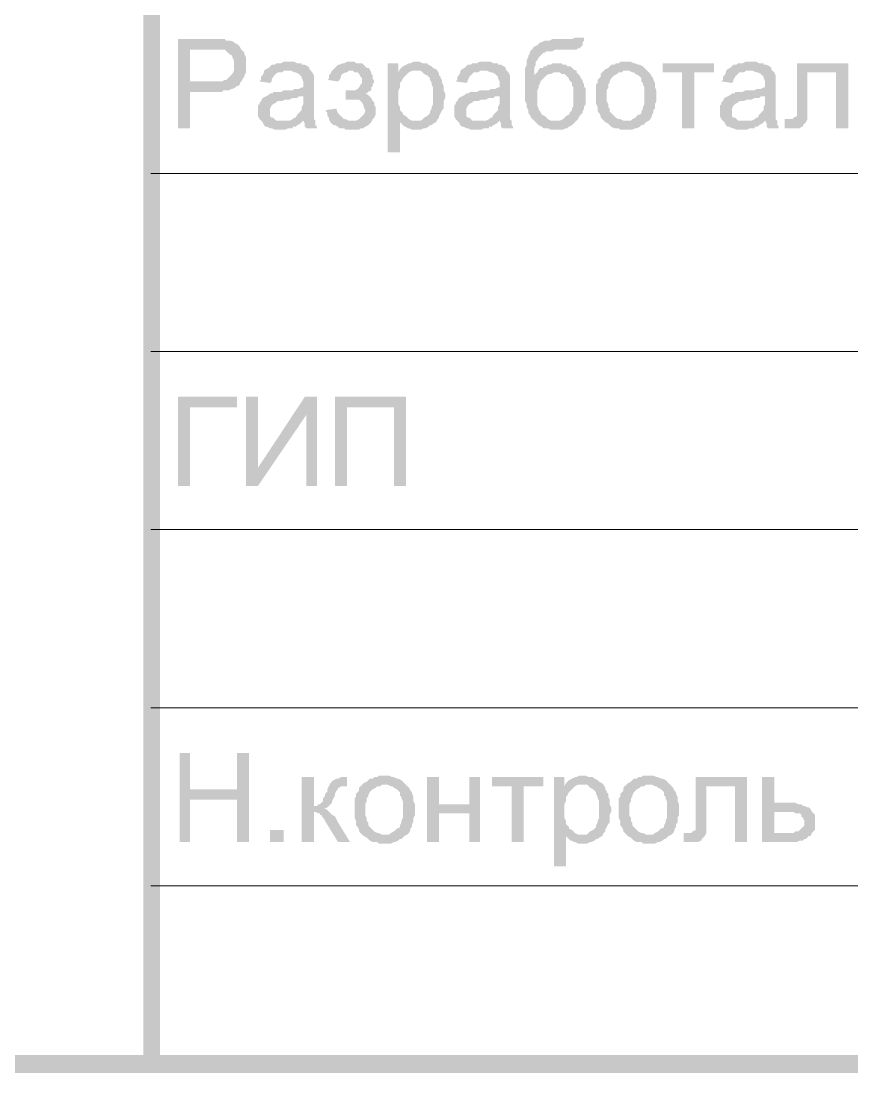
# Model space of a CAD drawing. Header units: millimetres. Extents: x -383313 to -161684, y -117025 to 99224.
# Drawn here: x -333930 to -331600, y -36104 to -33154 of the extents above; entities that cross this region are included whole.
import ezdxf

# ---------------------------------------------------------------- set-up
doc = ezdxf.new("R2010")
doc.units = ezdxf.units.MM
doc.header["$MEASUREMENT"] = 0
doc.layers.add('PDF_Geometry', color=7, linetype='Continuous')
doc.layers.add('PDF_Solid Fills', color=7, linetype='Continuous')

# ---------------------------------------------------------------- blocks, each defined once
blk = doc.blocks.new('A$Cf5759c35')
at = {"layer": 'PDF_Solid Fills'}
for points in [[(25069.6, -14939.4), (24972.3, -14939.4), (24972.3, -15189.2), (25006.1, -15189.2), (25006.1, -15087.6), (25069.6, -15087.6), (25078.1, -15087.6), (25086.6, -15087.6), (25095, -15087.6), (25099.3, -15083.4), (25107.7, -15083.4), (25116.2, -15083.4), (25120.4, -15079.1), (25124.7, -15079.1), (25133.1, -15074.9), (25137.4, -15070.7), (25141.6, -15070.7), (25145.8, -15066.4), (25145.8, -15062.2), (25006.1, -15058), (25006.1, -14969.1), (25069.6, -14969.1), (25150.1, -14969.1), (25145.8, -14960.6), (25141.6, -14956.4), (25137.4, -14952.1), (25133.1, -14952.1), (25128.9, -14947.9), (25120.4, -14943.7), (25112, -14943.7), (25107.7, -14943.7), (25103.5, -14939.4), (25099.3, -14939.4), (25090.8, -14939.4), (25086.6, -14939.4), (25078.1, -14939.4)], [(26085.6, -14935.2), (26085.6, -14935.2), (26077.2, -14939.4), (26077.2, -14939.4), (26077.2, -14939.4), (26072.9, -14939.4), (26064.5, -14939.4), (26056, -14939.4), (26043.3, -14939.4), (26034.8, -14939.4), (26026.4, -14939.4), (26022.1, -14939.4), (26013.7, -14943.7), (26005.2, -14943.7), (26001, -14943.7), (25992.5, -14947.9), (25988.3, -14947.9), (25984, -14952.1), (25979.8, -14956.4), (25971.3, -14960.6), (25967.1, -14964.8), (25967.1, -14969.1), (25962.9, -14969.1), (25958.6, -14977.5), (25958.6, -14981.8), (25954.4, -14986), (25954.4, -14990.2), (25950.2, -14998.7), (25950.2, -15002.9), (25950.2, -15011.4), (25945.9, -15019.9), (25945.9, -15024.1), (25945.9, -15032.6), (25945.9, -15041), (25945.9, -15049.5), (25945.9, -15062.2), (25945.9, -15066.4), (25945.9, -15074.9), (25945.9, -15083.4), (25945.9, -15091.8), (25945.9, -15100.3), (25945.9, -15108.8), (25945.9, -15113), (25950.2, -15121.5), (25950.2, -15125.7), (25950.2, -15129.9), (25954.4, -15138.4), (25954.4, -15142.6), (25954.4, -15146.9), (25958.6, -15151.1), (25962.9, -15159.6), (25967.1, -15163.8), (25971.3, -15168), (25975.6, -15172.3), (25979.8, -15176.5), (25984, -15180.7), (25992.5, -15185), (25996.7, -15189.2), (26001, -15189.2), (26009.4, -15189.2), (26017.9, -15193.4), (26022.1, -15193.4), (26030.6, -15193.4), (26039.1, -15193.4), (26043.3, -15193.4), (26051.8, -15193.4), (26060.2, -15189.2), (26064.5, -15189.2), (26068.7, -15185), (26077.2, -15180.7), (26077.2, -15180.7), (26081.4, -15176.5), (26085.6, -15172.3), (26089.9, -15168), (26030.6, -15168), (26030.6, -15168), (26022.1, -15168), (26017.9, -15168), (26009.4, -15163.8), (26005.2, -15159.6), (26001, -15155.3), (25992.5, -15151.1), (25992.5, -15151.1), (25988.3, -15142.6), (25984, -15138.4), (25984, -15134.2), (25979.8, -15125.7), (25979.8, -15117.2), (25979.8, -15113), (25979.8, -15104.5), (25979.8, -15096.1), (25979.8, -15087.6), (25979.8, -15083.4), (25984, -15074.9), (25984, -15070.7), (25988.3, -15062.2), (25988.3, -15058), (25992.5, -15053.7), (25996.7, -15049.5), (26001, -15045.3), (25971.3, -15041), (25971.3, -15041), (25971.3, -15032.6), (25971.3, -15028.3), (25971.3, -15019.9), (25975.6, -15011.4), (25975.6, -15007.2), (25975.6, -15002.9), (25979.8, -14998.7), (25984, -14990.2), (25988.3, -14986), (25992.5, -14981.8), (25996.7, -14977.5), (26001, -14977.5), (26005.2, -14973.3), (26009.4, -14973.3), (26017.9, -14973.3), (26022.1, -14973.3), (26030.6, -14969.1), (26039.1, -14969.1), (26047.5, -14969.1), (26056, -14969.1), (26064.5, -14969.1), (26072.9, -14969.1), (26077.2, -14969.1), (26085.6, -14969.1), (26089.9, -14969.1), (26094.1, -14964.8), (26098.3, -14964.8), (26102.6, -14960.6), (26106.8, -14956.4), (26106.8, -14947.9), (26111, -14943.7), (26111, -14935.2)], [(25150.1, -14969.1), (25069.6, -14969.1), (25103.5, -14969.1), (25107.7, -14973.3), (25112, -14977.5), (25116.2, -14981.8), (25124.7, -14986), (25124.7, -14986), (25124.7, -14990.2), (25128.9, -14998.7), (25128.9, -15007.2), (25128.9, -15011.4), (25128.9, -15015.6), (25128.9, -15024.1), (25128.9, -15028.3), (25124.7, -15036.8), (25120.4, -15041), (25116.2, -15045.3), (25116.2, -15045.3), (25112, -15049.5), (25107.7, -15053.7), (25103.5, -15053.7), (25095, -15058), (25086.6, -15058), (25082.3, -15058), (25069.6, -15058), (25006.1, -15058), (25145.8, -15062.2), (25150.1, -15058), (25154.3, -15049.5), (25158.5, -15045.3), (25158.5, -15041), (25162.8, -15032.6), (25162.8, -15024.1), (25162.8, -15019.9), (25162.8, -15011.4), (25162.8, -15011.4), (25162.8, -15002.9), (25162.8, -14998.7), (25162.8, -14990.2), (25158.5, -14981.8), (25158.5, -14977.5), (25154.3, -14973.3)], [(25285.5, -15002.9), (25285.5, -15002.9), (25268.6, -15002.9), (25260.1, -15007.2), (25255.9, -15007.2), (25247.4, -15007.2), (25243.2, -15011.4), (25234.7, -15011.4), (25230.5, -15015.6), (25226.3, -15019.9), (25217.8, -15024.1), (25213.6, -15028.3), (25277.1, -15028.3), (25281.3, -15028.3), (25289.8, -15028.3), (25298.2, -15032.6), (25302.5, -15032.6), (25310.9, -15036.8), (25315.2, -15041), (25315.2, -15041), (25319.4, -15045.3), (25319.4, -15049.5), (25323.6, -15058), (25323.6, -15066.4), (25323.6, -15066.4), (25323.6, -15074.9), (25319.4, -15074.9), (25310.9, -15079.1), (25306.7, -15079.1), (25298.2, -15079.1), (25294, -15083.4), (25285.5, -15083.4), (25277.1, -15083.4), (25268.6, -15083.4), (25260.1, -15087.6), (25251.7, -15087.6), (25247.4, -15087.6), (25239, -15087.6), (25239, -15091.8), (25230.5, -15091.8), (25226.3, -15096.1), (25323.6, -15100.3), (25323.6, -15108.8), (25323.6, -15113), (25323.6, -15121.5), (25319.4, -15129.9), (25319.4, -15134.2), (25319.4, -15138.4), (25315.2, -15142.6), (25310.9, -15146.9), (25306.7, -15151.1), (25302.5, -15159.6), (25298.2, -15159.6), (25294, -15163.8), (25285.5, -15168), (25323.6, -15168), (25323.6, -15168), (25327.9, -15176.5), (25327.9, -15185), (25332.1, -15189.2), (25361.7, -15189.2), (25361.7, -15185), (25357.5, -15180.7), (25357.5, -15172.3), (25357.5, -15168), (25353.3, -15163.8), (25353.3, -15159.6), (25353.3, -15155.3), (25353.3, -15151.1), (25353.3, -15142.6), (25353.3, -15134.2), (25353.3, -15125.7), (25353.3, -15113), (25353.3, -15070.7), (25353.3, -15070.7), (25353.3, -15062.2), (25353.3, -15053.7), (25353.3, -15049.5), (25353.3, -15045.3), (25353.3, -15041), (25349, -15032.6), (25344.8, -15028.3), (25340.6, -15024.1), (25340.6, -15019.9), (25336.3, -15015.6), (25327.9, -15011.4), (25319.4, -15011.4), (25319.4, -15007.2), (25310.9, -15007.2), (25306.7, -15007.2), (25298.2, -15002.9), (25289.8, -15002.9)], [(25459.1, -15002.9), (25446.4, -15002.9), (25437.9, -15007.2), (25433.7, -15007.2), (25425.2, -15011.4), (25421, -15011.4), (25416.8, -15015.6), (25412.5, -15019.9), (25408.3, -15024.1), (25404.1, -15028.3), (25399.8, -15036.8), (25395.6, -15041), (25395.6, -15049.5), (25391.4, -15053.7), (25421, -15058), (25425.2, -15053.7), (25429.5, -15045.3), (25429.5, -15041), (25433.7, -15036.8), (25442.2, -15032.6), (25446.4, -15032.6), (25450.6, -15028.3), (25459.1, -15028.3), (25509.9, -15024.1), (25505.7, -15019.9), (25501.4, -15019.9), (25497.2, -15015.6), (25493, -15011.4), (25488.7, -15007.2), (25480.3, -15007.2), (25471.8, -15007.2), (25467.6, -15002.9)], [(25590.3, -15007.2), (25560.7, -15007.2), (25560.7, -15256.9), (25594.6, -15256.9), (25594.6, -15172.3), (25636.9, -15168), (25632.7, -15168), (25628.4, -15168), (25620, -15163.8), (25615.7, -15159.6), (25611.5, -15155.3), (25603, -15151.1), (25603, -15146.9), (25598.8, -15142.6), (25594.6, -15138.4), (25594.6, -15129.9), (25590.3, -15121.5), (25590.3, -15117.2), (25590.3, -15108.8), (25590.3, -15100.3), (25590.3, -15096.1), (25590.3, -15087.6), (25590.3, -15083.4), (25594.6, -15074.9), (25594.6, -15066.4), (25594.6, -15062.2), (25598.8, -15058), (25603, -15049.5), (25607.3, -15045.3), (25611.5, -15041), (25615.7, -15036.8), (25620, -15032.6), (25590.3, -15032.6)], [(25641.1, -15002.9), (25641.1, -15002.9), (25632.7, -15002.9), (25624.2, -15007.2), (25620, -15007.2), (25611.5, -15011.4), (25611.5, -15011.4), (25603, -15015.6), (25598.8, -15019.9), (25594.6, -15024.1), (25641.1, -15028.3), (25645.4, -15028.3), (25653.8, -15028.3), (25658.1, -15032.6), (25662.3, -15036.8), (25670.8, -15041), (25675, -15045.3), (25679.2, -15049.5), (25679.2, -15053.7), (25683.5, -15062.2), (25683.5, -15066.4), (25687.7, -15074.9), (25687.7, -15079.1), (25687.7, -15087.6), (25687.7, -15096.1), (25687.7, -15100.3), (25687.7, -15108.8), (25687.7, -15117.2), (25687.7, -15121.5), (25683.5, -15129.9), (25683.5, -15134.2), (25679.2, -15142.6), (25679.2, -15146.9), (25675, -15151.1), (25670.8, -15155.3), (25662.3, -15159.6), (25658.1, -15163.8), (25653.8, -15168), (25645.4, -15168), (25636.9, -15168), (25594.6, -15172.3), (25594.6, -15172.3), (25603, -15180.7), (25607.3, -15185), (25611.5, -15185), (25615.7, -15189.2), (25620, -15189.2), (25628.4, -15193.4), (25632.7, -15193.4), (25641.1, -15193.4), (25641.1, -15193.4), (25649.6, -15193.4), (25653.8, -15193.4), (25662.3, -15189.2), (25666.5, -15189.2), (25675, -15185), (25679.2, -15180.7), (25683.5, -15180.7), (25687.7, -15176.5), (25696.2, -15172.3), (25700.4, -15163.8), (25704.6, -15159.6), (25704.6, -15155.3), (25708.9, -15146.9), (25708.9, -15146.9), (25713.1, -15138.4), (25717.3, -15134.2), (25717.3, -15125.7), (25717.3, -15117.2), (25717.3, -15113), (25721.6, -15104.5), (25721.6, -15096.1), (25721.6, -15096.1), (25721.6, -15091.8), (25717.3, -15083.4), (25717.3, -15074.9), (25717.3, -15070.7), (25713.1, -15062.2), (25713.1, -15053.7), (25708.9, -15049.5), (25708.9, -15045.3), (25704.6, -15041), (25704.6, -15036.8), (25700.4, -15028.3), (25696.2, -15024.1), (25687.7, -15019.9), (25683.5, -15015.6), (25683.5, -15015.6), (25675, -15011.4), (25670.8, -15007.2), (25662.3, -15007.2), (25658.1, -15007.2), (25649.6, -15002.9)], [(25835.9, -15002.9), (25835.9, -15002.9), (25818.9, -15002.9), (25810.5, -15007.2), (25806.2, -15007.2), (25797.8, -15007.2), (25793.5, -15011.4), (25785.1, -15011.4), (25780.8, -15015.6), (25776.6, -15019.9), (25768.1, -15024.1), (25763.9, -15028.3), (25827.4, -15028.3), (25831.6, -15028.3), (25840.1, -15028.3), (25848.6, -15032.6), (25852.8, -15032.6), (25861.3, -15036.8), (25865.5, -15041), (25865.5, -15041), (25869.7, -15045.3), (25869.7, -15049.5), (25874, -15058), (25874, -15066.4), (25874, -15066.4), (25874, -15074.9), (25869.7, -15074.9), (25861.3, -15079.1), (25857, -15079.1), (25848.6, -15079.1), (25844.3, -15083.4), (25835.9, -15083.4), (25827.4, -15083.4), (25818.9, -15083.4), (25810.5, -15087.6), (25802, -15087.6), (25797.8, -15087.6), (25789.3, -15087.6), (25789.3, -15091.8), (25780.8, -15091.8), (25776.6, -15096.1), (25874, -15100.3), (25874, -15108.8), (25874, -15113), (25874, -15121.5), (25869.7, -15129.9), (25869.7, -15134.2), (25869.7, -15138.4), (25865.5, -15142.6), (25861.3, -15146.9), (25857, -15151.1), (25852.8, -15159.6), (25848.6, -15159.6), (25844.3, -15163.8), (25835.9, -15168), (25874, -15168), (25874, -15168), (25878.2, -15176.5), (25878.2, -15185), (25882.4, -15189.2), (25912.1, -15189.2), (25912.1, -15185), (25907.8, -15180.7), (25907.8, -15172.3), (25907.8, -15168), (25903.6, -15163.8), (25903.6, -15159.6), (25903.6, -15155.3), (25903.6, -15151.1), (25903.6, -15142.6), (25903.6, -15134.2), (25903.6, -15125.7), (25903.6, -15113), (25903.6, -15070.7), (25903.6, -15070.7), (25903.6, -15062.2), (25903.6, -15053.7), (25903.6, -15049.5), (25903.6, -15045.3), (25903.6, -15041), (25899.4, -15032.6), (25895.1, -15028.3), (25890.9, -15024.1), (25890.9, -15019.9), (25886.7, -15015.6), (25878.2, -15011.4), (25869.7, -15011.4), (25869.7, -15007.2), (25861.3, -15007.2), (25857, -15007.2), (25848.6, -15002.9), (25840.1, -15002.9)], [(26034.8, -15007.2), (26022.1, -15007.2), (26017.9, -15011.4), (26009.4, -15011.4), (26005.2, -15015.6), (25996.7, -15015.6), (25996.7, -15019.9), (25988.3, -15019.9), (25984, -15024.1), (25979.8, -15032.6), (25975.6, -15036.8), (25971.3, -15041), (26001, -15045.3), (26005.2, -15041), (26013.7, -15036.8), (26017.9, -15036.8), (26026.4, -15032.6), (26030.6, -15032.6), (26089.9, -15032.6), (26089.9, -15028.3), (26081.4, -15024.1), (26077.2, -15019.9), (26072.9, -15015.6), (26064.5, -15015.6), (26060.2, -15011.4), (26051.8, -15011.4), (26047.5, -15007.2), (26039.1, -15007.2)], [(26229.6, -15002.9), (26229.6, -15002.9), (26212.6, -15002.9), (26208.4, -15007.2), (26199.9, -15007.2), (26195.7, -15011.4), (26187.2, -15011.4), (26183, -15015.6), (26178.8, -15019.9), (26170.3, -15024.1), (26170.3, -15024.1), (26166.1, -15028.3), (26229.6, -15028.3), (26229.6, -15028.3), (26238, -15028.3), (26246.5, -15032.6), (26250.7, -15032.6), (26255, -15036.8), (26263.4, -15041), (26267.7, -15045.3), (26271.9, -15049.5), (26271.9, -15058), (26276.1, -15062.2), (26276.1, -15066.4), (26280.4, -15074.9), (26280.4, -15083.4), (26280.4, -15087.6), (26280.4, -15096.1), (26280.4, -15100.3), (26280.4, -15108.8), (26280.4, -15117.2), (26280.4, -15121.5), (26276.1, -15129.9), (26276.1, -15134.2), (26271.9, -15142.6), (26271.9, -15146.9), (26267.7, -15151.1), (26263.4, -15151.1), (26259.2, -15155.3), (26255, -15159.6), (26246.5, -15163.8), (26242.3, -15168), (26233.8, -15168), (26229.6, -15168), (26166.1, -15168), (26170.3, -15172.3), (26178.8, -15176.5), (26183, -15180.7), (26187.2, -15185), (26195.7, -15189.2), (26199.9, -15189.2), (26208.4, -15189.2), (26212.6, -15193.4), (26221.1, -15193.4), (26229.6, -15193.4), (26233.8, -15193.4), (26238, -15193.4), (26246.5, -15193.4), (26255, -15189.2), (26259.2, -15189.2), (26267.7, -15185), (26271.9, -15180.7), (26276.1, -15180.7), (26280.4, -15176.5), (26284.6, -15172.3), (26293.1, -15168), (26297.3, -15163.8), (26301.5, -15155.3), (26301.5, -15151.1), (26301.5, -15151.1), (26305.8, -15146.9), (26305.8, -15138.4), (26310, -15134.2), (26310, -15125.7), (26310, -15121.5), (26314.2, -15113), (26314.2, -15104.5), (26314.2, -15096.1), (26314.2, -15091.8), (26314.2, -15083.4), (26310, -15074.9), (26310, -15066.4), (26310, -15062.2), (26305.8, -15053.7), (26305.8, -15049.5), (26301.5, -15045.3), (26297.3, -15036.8), (26293.1, -15032.6), (26288.8, -15028.3), (26284.6, -15024.1), (26280.4, -15019.9), (26276.1, -15015.6), (26267.7, -15011.4), (26263.4, -15011.4), (26255, -15007.2), (26250.7, -15007.2), (26242.3, -15002.9), (26238, -15002.9)], [(26475.1, -15007.2), (26331.2, -15007.2), (26331.2, -15032.6), (26386.2, -15032.6), (26386.2, -15189.2), (26420.1, -15189.2), (26420.1, -15032.6), (26475.1, -15032.6)], [(26580.9, -15002.9), (26580.9, -15002.9), (26564, -15002.9), (26555.5, -15007.2), (26551.3, -15007.2), (26542.8, -15007.2), (26538.6, -15011.4), (26530.1, -15011.4), (26525.9, -15015.6), (26521.7, -15019.9), (26513.2, -15024.1), (26509, -15028.3), (26572.5, -15028.3), (26576.7, -15028.3), (26585.2, -15028.3), (26593.6, -15032.6), (26597.9, -15032.6), (26606.3, -15036.8), (26610.6, -15041), (26610.6, -15041), (26614.8, -15045.3), (26614.8, -15049.5), (26619, -15058), (26619, -15066.4), (26619, -15066.4), (26619, -15074.9), (26614.8, -15074.9), (26606.3, -15079.1), (26602.1, -15079.1), (26593.6, -15079.1), (26589.4, -15083.4), (26580.9, -15083.4), (26572.5, -15083.4), (26564, -15083.4), (26555.5, -15087.6), (26547.1, -15087.6), (26542.8, -15087.6), (26534.4, -15087.6), (26534.4, -15091.8), (26525.9, -15091.8), (26521.7, -15096.1), (26619, -15100.3), (26619, -15108.8), (26619, -15113), (26619, -15121.5), (26614.8, -15129.9), (26614.8, -15134.2), (26614.8, -15138.4), (26610.6, -15142.6), (26606.3, -15146.9), (26602.1, -15151.1), (26597.9, -15159.6), (26593.6, -15159.6), (26589.4, -15163.8), (26580.9, -15168), (26619, -15168), (26619, -15168), (26623.3, -15176.5), (26623.3, -15185), (26627.5, -15189.2), (26657.1, -15189.2), (26657.1, -15185), (26652.9, -15180.7), (26652.9, -15172.3), (26652.9, -15168), (26648.7, -15163.8), (26648.7, -15159.6), (26648.7, -15155.3), (26648.7, -15151.1), (26648.7, -15142.6), (26648.7, -15134.2), (26648.7, -15125.7), (26648.7, -15113), (26648.7, -15070.7), (26648.7, -15070.7), (26648.7, -15062.2), (26648.7, -15053.7), (26648.7, -15049.5), (26648.7, -15045.3), (26648.7, -15041), (26644.4, -15032.6), (26640.2, -15028.3), (26636, -15024.1), (26636, -15019.9), (26631.7, -15015.6), (26623.3, -15011.4), (26614.8, -15011.4), (26614.8, -15007.2), (26606.3, -15007.2), (26602.1, -15007.2), (26593.6, -15002.9), (26585.2, -15002.9)], [(26851.9, -15007.2), (26707.9, -15007.2), (26707.9, -15155.3), (26707.9, -15155.3), (26699.5, -15159.6), (26699.5, -15159.6), (26695.2, -15163.8), (26686.8, -15163.8), (26674.1, -15163.8), (26674.1, -15189.2), (26678.3, -15189.2), (26686.8, -15189.2), (26691, -15189.2), (26699.5, -15189.2), (26699.5, -15189.2), (26707.9, -15189.2), (26716.4, -15189.2), (26720.6, -15185), (26724.9, -15185), (26724.9, -15180.7), (26729.1, -15176.5), (26733.3, -15172.3), (26737.6, -15163.8), (26737.6, -15159.6), (26737.6, -15155.3), (26737.6, -15151.1), (26737.6, -15142.6), (26737.6, -15134.2), (26737.6, -15125.7), (26737.6, -15032.6), (26818, -15032.6)], [(25213.6, -15028.3), (25213.6, -15032.6), (25209.3, -15041), (25205.1, -15045.3), (25205.1, -15053.7), (25200.9, -15058), (25230.5, -15062.2), (25234.7, -15058), (25234.7, -15053.7), (25239, -15045.3), (25243.2, -15041), (25247.4, -15036.8), (25251.7, -15032.6), (25255.9, -15032.6), (25264.4, -15032.6), (25268.6, -15028.3), (25277.1, -15028.3)], [(25509.9, -15024.1), (25459.1, -15028.3), (25463.3, -15028.3), (25467.6, -15032.6), (25476, -15032.6), (25480.3, -15036.8), (25480.3, -15036.8), (25484.5, -15045.3), (25488.7, -15049.5), (25488.7, -15058), (25488.7, -15062.2), (25484.5, -15066.4), (25480.3, -15074.9), (25480.3, -15074.9), (25476, -15079.1), (25467.6, -15083.4), (25463.3, -15083.4), (25459.1, -15083.4), (25450.6, -15083.4), (25442.2, -15083.4), (25442.2, -15108.8), (25442.2, -15108.8), (25450.6, -15108.8), (25514.1, -15104.5), (25509.9, -15100.3), (25505.7, -15096.1), (25497.2, -15091.8), (25501.4, -15091.8), (25505.7, -15087.6), (25514.1, -15083.4), (25514.1, -15074.9), (25518.4, -15070.7), (25518.4, -15066.4), (25522.6, -15058), (25522.6, -15058), (25518.4, -15049.5), (25518.4, -15041), (25514.1, -15036.8), (25514.1, -15032.6)], [(25594.6, -15024.1), (25590.3, -15032.6), (25620, -15032.6), (25628.4, -15028.3), (25632.7, -15028.3), (25641.1, -15028.3)], [(25763.9, -15028.3), (25763.9, -15032.6), (25759.7, -15041), (25755.4, -15045.3), (25755.4, -15053.7), (25751.2, -15058), (25780.8, -15062.2), (25785.1, -15058), (25785.1, -15053.7), (25789.3, -15045.3), (25793.5, -15041), (25797.8, -15036.8), (25802, -15032.6), (25806.2, -15032.6), (25814.7, -15032.6), (25818.9, -15028.3), (25827.4, -15028.3)], [(26089.9, -15032.6), (26030.6, -15032.6), (26043.3, -15032.6), (26047.5, -15036.8), (26056, -15036.8), (26060.2, -15041), (26064.5, -15045.3), (26068.7, -15049.5), (26068.7, -15053.7), (26072.9, -15058), (26077.2, -15062.2), (26077.2, -15070.7), (26081.4, -15074.9), (26081.4, -15083.4), (26081.4, -15091.8), (26081.4, -15096.1), (26081.4, -15104.5), (26081.4, -15113), (26081.4, -15121.5), (26081.4, -15125.7), (26077.2, -15134.2), (26077.2, -15138.4), (26072.9, -15142.6), (26068.7, -15151.1), (26068.7, -15151.1), (26060.2, -15155.3), (26056, -15159.6), (26051.8, -15163.8), (26043.3, -15168), (26039.1, -15168), (26030.6, -15168), (26089.9, -15168), (26094.1, -15163.8), (26098.3, -15155.3), (26102.6, -15151.1), (26106.8, -15146.9), (26106.8, -15142.6), (26111, -15134.2), (26111, -15129.9), (26115.3, -15121.5), (26115.3, -15113), (26115.3, -15108.8), (26115.3, -15100.3), (26115.3, -15096.1), (26115.3, -15087.6), (26115.3, -15079.1), (26111, -15070.7), (26111, -15066.4), (26106.8, -15058), (26106.8, -15053.7), (26102.6, -15049.5), (26098.3, -15041), (26094.1, -15036.8)], [(26166.1, -15028.3), (26161.8, -15032.6), (26157.6, -15036.8), (26157.6, -15045.3), (26153.4, -15049.5), (26149.1, -15053.7), (26149.1, -15062.2), (26144.9, -15066.4), (26144.9, -15074.9), (26144.9, -15083.4), (26144.9, -15091.8), (26144.9, -15100.3), (26144.9, -15100.3), (26144.9, -15108.8), (26144.9, -15117.2), (26144.9, -15121.5), (26149.1, -15129.9), (26149.1, -15138.4), (26149.1, -15142.6), (26153.4, -15146.9), (26157.6, -15155.3), (26157.6, -15159.6), (26161.8, -15163.8), (26166.1, -15168), (26229.6, -15168), (26225.3, -15168), (26221.1, -15168), (26212.6, -15163.8), (26208.4, -15163.8), (26199.9, -15159.6), (26195.7, -15155.3), (26191.5, -15151.1), (26191.5, -15151.1), (26187.2, -15146.9), (26183, -15142.6), (26183, -15134.2), (26178.8, -15129.9), (26178.8, -15121.5), (26174.5, -15113), (26174.5, -15108.8), (26174.5, -15100.3), (26174.5, -15096.1), (26174.5, -15087.6), (26174.5, -15083.4), (26178.8, -15074.9), (26178.8, -15066.4), (26183, -15062.2), (26183, -15058), (26187.2, -15049.5), (26191.5, -15045.3), (26191.5, -15045.3), (26195.7, -15041), (26204.2, -15036.8), (26208.4, -15032.6), (26216.9, -15032.6), (26221.1, -15028.3), (26229.6, -15028.3)], [(26509, -15028.3), (26509, -15032.6), (26504.7, -15041), (26500.5, -15045.3), (26500.5, -15053.7), (26496.3, -15058), (26525.9, -15062.2), (26530.1, -15058), (26530.1, -15053.7), (26534.4, -15045.3), (26538.6, -15041), (26542.8, -15036.8), (26547.1, -15032.6), (26551.3, -15032.6), (26559.8, -15032.6), (26564, -15028.3), (26572.5, -15028.3)], [(25226.3, -15096.1), (25217.8, -15100.3), (25217.8, -15100.3), (25209.3, -15104.5), (25205.1, -15113), (25200.9, -15117.2), (25200.9, -15121.5), (25196.6, -15125.7), (25196.6, -15134.2), (25196.6, -15142.6), (25196.6, -15142.6), (25196.6, -15151.1), (25196.6, -15155.3), (25200.9, -15163.8), (25205.1, -15168), (25209.3, -15172.3), (25213.6, -15180.7), (25213.6, -15180.7), (25217.8, -15185), (25222, -15185), (25230.5, -15189.2), (25234.7, -15189.2), (25243.2, -15193.4), (25251.7, -15193.4), (25260.1, -15193.4), (25264.4, -15193.4), (25272.8, -15193.4), (25281.3, -15189.2), (25285.5, -15189.2), (25294, -15189.2), (25294, -15185), (25302.5, -15185), (25306.7, -15180.7), (25315.2, -15176.5), (25319.4, -15172.3), (25264.4, -15168), (25264.4, -15168), (25255.9, -15168), (25247.4, -15168), (25243.2, -15163.8), (25239, -15159.6), (25234.7, -15159.6), (25230.5, -15155.3), (25230.5, -15146.9), (25230.5, -15142.6), (25230.5, -15138.4), (25230.5, -15134.2), (25234.7, -15125.7), (25234.7, -15125.7), (25239, -15121.5), (25247.4, -15117.2), (25251.7, -15113), (25255.9, -15113), (25264.4, -15113), (25272.8, -15108.8), (25277.1, -15108.8), (25285.5, -15108.8), (25294, -15104.5), (25298.2, -15104.5), (25306.7, -15104.5), (25310.9, -15100.3), (25319.4, -15100.3), (25323.6, -15100.3)], [(25514.1, -15104.5), (25450.6, -15108.8), (25480.3, -15108.8), (25484.5, -15113), (25488.7, -15117.2), (25493, -15125.7), (25493, -15129.9), (25497.2, -15138.4), (25497.2, -15142.6), (25493, -15151.1), (25488.7, -15155.3), (25484.5, -15159.6), (25484.5, -15159.6), (25480.3, -15163.8), (25471.8, -15168), (25467.6, -15168), (25459.1, -15168), (25514.1, -15172.3), (25518.4, -15163.8), (25522.6, -15159.6), (25526.8, -15151.1), (25526.8, -15146.9), (25526.8, -15138.4), (25526.8, -15138.4), (25526.8, -15129.9), (25522.6, -15125.7), (25522.6, -15117.2), (25518.4, -15113), (25518.4, -15113)], [(25776.6, -15096.1), (25768.1, -15100.3), (25768.1, -15100.3), (25759.7, -15104.5), (25755.4, -15113), (25751.2, -15117.2), (25751.2, -15121.5), (25747, -15125.7), (25747, -15134.2), (25747, -15142.6), (25747, -15142.6), (25747, -15151.1), (25747, -15155.3), (25751.2, -15163.8), (25755.4, -15168), (25759.7, -15172.3), (25763.9, -15180.7), (25763.9, -15180.7), (25768.1, -15185), (25772.4, -15185), (25780.8, -15189.2), (25785.1, -15189.2), (25793.5, -15193.4), (25802, -15193.4), (25810.5, -15193.4), (25814.7, -15193.4), (25823.2, -15193.4), (25831.6, -15189.2), (25835.9, -15189.2), (25844.3, -15189.2), (25844.3, -15185), (25852.8, -15185), (25857, -15180.7), (25865.5, -15176.5), (25869.7, -15172.3), (25814.7, -15168), (25814.7, -15168), (25806.2, -15168), (25797.8, -15168), (25793.5, -15163.8), (25789.3, -15159.6), (25785.1, -15159.6), (25780.8, -15155.3), (25780.8, -15146.9), (25780.8, -15142.6), (25780.8, -15138.4), (25780.8, -15134.2), (25785.1, -15125.7), (25785.1, -15125.7), (25789.3, -15121.5), (25797.8, -15117.2), (25802, -15113), (25806.2, -15113), (25814.7, -15113), (25823.2, -15108.8), (25827.4, -15108.8), (25835.9, -15108.8), (25844.3, -15104.5), (25848.6, -15104.5), (25857, -15104.5), (25861.3, -15100.3), (25869.7, -15100.3), (25874, -15100.3)], [(26521.7, -15096.1), (26513.2, -15100.3), (26513.2, -15100.3), (26504.7, -15104.5), (26500.5, -15113), (26496.3, -15117.2), (26496.3, -15121.5), (26492, -15125.7), (26492, -15134.2), (26492, -15142.6), (26492, -15142.6), (26492, -15151.1), (26492, -15155.3), (26496.3, -15163.8), (26500.5, -15168), (26504.7, -15172.3), (26509, -15180.7), (26509, -15180.7), (26513.2, -15185), (26517.4, -15185), (26525.9, -15189.2), (26530.1, -15189.2), (26538.6, -15193.4), (26547.1, -15193.4), (26555.5, -15193.4), (26559.8, -15193.4), (26568.2, -15193.4), (26576.7, -15189.2), (26580.9, -15189.2), (26589.4, -15189.2), (26589.4, -15185), (26597.9, -15185), (26602.1, -15180.7), (26610.6, -15176.5), (26614.8, -15172.3), (26559.8, -15168), (26559.8, -15168), (26551.3, -15168), (26542.8, -15168), (26538.6, -15163.8), (26534.4, -15159.6), (26530.1, -15159.6), (26525.9, -15155.3), (26525.9, -15146.9), (26525.9, -15142.6), (26525.9, -15138.4), (26525.9, -15134.2), (26530.1, -15125.7), (26530.1, -15125.7), (26534.4, -15121.5), (26542.8, -15117.2), (26547.1, -15113), (26551.3, -15113), (26559.8, -15113), (26568.2, -15108.8), (26572.5, -15108.8), (26580.9, -15108.8), (26589.4, -15104.5), (26593.6, -15104.5), (26602.1, -15104.5), (26606.3, -15100.3), (26614.8, -15100.3), (26619, -15100.3)], [(25416.8, -15134.2), (25387.1, -15138.4), (25387.1, -15142.6), (25391.4, -15146.9), (25391.4, -15155.3), (25395.6, -15159.6), (25395.6, -15163.8), (25399.8, -15172.3), (25404.1, -15176.5), (25408.3, -15180.7), (25412.5, -15180.7), (25421, -15185), (25425.2, -15189.2), (25429.5, -15189.2), (25437.9, -15189.2), (25442.2, -15193.4), (25450.6, -15193.4), (25459.1, -15193.4), (25463.3, -15193.4), (25471.8, -15193.4), (25480.3, -15193.4), (25484.5, -15189.2), (25493, -15189.2), (25497.2, -15185), (25505.7, -15180.7), (25509.9, -15176.5), (25509.9, -15176.5), (25514.1, -15172.3), (25459.1, -15168), (25459.1, -15168), (25450.6, -15168), (25442.2, -15163.8), (25437.9, -15163.8), (25433.7, -15159.6), (25429.5, -15155.3), (25425.2, -15151.1), (25421, -15146.9), (25416.8, -15138.4)], [(25137.4, -15942.7), (24972.3, -15942.7), (24972.3, -16192.5), (25006.1, -16192.5), (25006.1, -15972.4), (25137.4, -15972.4)], [(25361.7, -15942.7), (25327.9, -15942.7), (25196.6, -16141.7), (25162.8, -16192.5), (25196.6, -16192.5), (25332.1, -15993.5)], [(25611.5, -15942.7), (25412.5, -15942.7), (25412.5, -16192.5), (25446.4, -16192.5), (25446.4, -15972.4), (25577.6, -15972.4)], [(25006.1, -16941.8), (24976.5, -16941.8), (24976.5, -17191.6), (25006.1, -17191.6), (25006.1, -17073), (25137.4, -17073), (25006.1, -17043.4)], [(25171.2, -16941.8), (25137.4, -16941.8), (25137.4, -17043.4), (25006.1, -17043.4), (25137.4, -17073), (25137.4, -17191.6), (25171.2, -17191.6)], [(25353.3, -17009.5), (25319.4, -17009.5), (25319.4, -17191.6), (25353.3, -17191.6), (25353.3, -17106.9), (25395.6, -17106.9), (25391.4, -17102.7), (25387.1, -17098.4), (25382.9, -17098.4), (25382.9, -17098.4), (25391.4, -17094.2), (25395.6, -17090), (25353.3, -17090)], [(25446.4, -17009.5), (25429.5, -17009.5), (25421, -17013.8), (25416.8, -17013.8), (25408.3, -17018), (25404.1, -17022.2), (25404.1, -17022.2), (25399.8, -17026.5), (25395.6, -17034.9), (25437.9, -17034.9), (25446.4, -17034.9)], [(25552.2, -17005.3), (25552.2, -17005.3), (25535.3, -17005.3), (25531.1, -17009.5), (25522.6, -17009.5), (25518.4, -17013.8), (25509.9, -17013.8), (25505.7, -17018), (25501.4, -17022.2), (25493, -17026.5), (25493, -17026.5), (25488.7, -17030.7), (25552.2, -17030.7), (25552.2, -17030.7), (25560.7, -17030.7), (25569.2, -17034.9), (25573.4, -17034.9), (25577.6, -17039.2), (25586.1, -17043.4), (25590.3, -17047.6), (25594.6, -17051.9), (25594.6, -17060.3), (25598.8, -17064.6), (25598.8, -17068.8), (25603, -17077.3), (25603, -17085.7), (25603, -17090), (25603, -17098.4), (25603, -17102.7), (25603, -17111.1), (25603, -17119.6), (25603, -17123.8), (25598.8, -17132.3), (25598.8, -17136.5), (25594.6, -17145), (25594.6, -17149.2), (25590.3, -17153.5), (25586.1, -17153.5), (25581.9, -17157.7), (25577.6, -17161.9), (25569.2, -17166.2), (25564.9, -17170.4), (25556.5, -17170.4), (25552.2, -17170.4), (25488.7, -17170.4), (25493, -17174.6), (25501.4, -17178.9), (25505.7, -17183.1), (25509.9, -17187.3), (25518.4, -17191.6), (25522.6, -17191.6), (25531.1, -17191.6), (25535.3, -17195.8), (25543.8, -17195.8), (25552.2, -17195.8), (25556.5, -17195.8), (25560.7, -17195.8), (25569.2, -17195.8), (25577.6, -17191.6), (25581.9, -17191.6), (25590.3, -17187.3), (25594.6, -17183.1), (25598.8, -17183.1), (25603, -17178.9), (25607.3, -17174.6), (25615.7, -17170.4), (25620, -17166.2), (25624.2, -17157.7), (25624.2, -17153.5), (25624.2, -17153.5), (25628.4, -17149.2), (25628.4, -17140.8), (25632.7, -17136.5), (25632.7, -17128.1), (25632.7, -17123.8), (25636.9, -17115.4), (25636.9, -17106.9), (25636.9, -17098.4), (25636.9, -17094.2), (25636.9, -17085.7), (25632.7, -17077.3), (25632.7, -17068.8), (25632.7, -17064.6), (25628.4, -17056.1), (25628.4, -17051.9), (25624.2, -17047.6), (25620, -17039.2), (25615.7, -17034.9), (25611.5, -17030.7), (25607.3, -17026.5), (25603, -17022.2), (25598.8, -17018), (25590.3, -17013.8), (25586.1, -17013.8), (25577.6, -17009.5), (25573.4, -17009.5), (25564.9, -17005.3), (25560.7, -17005.3)], [(25704.6, -17009.5), (25670.8, -17009.5), (25670.8, -17191.6), (25704.6, -17191.6), (25704.6, -17111.1), (25789.3, -17111.1), (25704.6, -17085.7)], [(25818.9, -17009.5), (25789.3, -17009.5), (25789.3, -17085.7), (25704.6, -17085.7), (25789.3, -17111.1), (25789.3, -17191.6), (25818.9, -17191.6)], [(25996.7, -17009.5), (25852.8, -17009.5), (25852.8, -17034.9), (25907.8, -17034.9), (25907.8, -17191.6), (25941.7, -17191.6), (25941.7, -17034.9), (25996.7, -17034.9)], [(26056, -17009.5), (26026.4, -17009.5), (26026.4, -17259.3), (26060.2, -17259.3), (26060.2, -17174.6), (26102.6, -17170.4), (26098.3, -17170.4), (26094.1, -17170.4), (26085.6, -17166.2), (26081.4, -17161.9), (26077.2, -17157.7), (26068.7, -17153.5), (26068.7, -17149.2), (26064.5, -17145), (26060.2, -17140.8), (26060.2, -17132.3), (26056, -17123.8), (26056, -17119.6), (26056, -17111.1), (26056, -17102.7), (26056, -17098.4), (26056, -17090), (26056, -17085.7), (26060.2, -17077.3), (26060.2, -17068.8), (26060.2, -17064.6), (26064.5, -17060.3), (26068.7, -17051.9), (26072.9, -17047.6), (26077.2, -17043.4), (26081.4, -17039.2), (26085.6, -17034.9), (26056, -17034.9)], [(26106.8, -17005.3), (26106.8, -17005.3), (26098.3, -17005.3), (26089.9, -17009.5), (26085.6, -17009.5), (26077.2, -17013.8), (26077.2, -17013.8), (26068.7, -17018), (26064.5, -17022.2), (26060.2, -17026.5), (26106.8, -17030.7), (26111, -17030.7), (26119.5, -17030.7), (26123.7, -17034.9), (26128, -17039.2), (26136.4, -17043.4), (26140.7, -17047.6), (26144.9, -17051.9), (26144.9, -17056.1), (26149.1, -17064.6), (26149.1, -17068.8), (26153.4, -17077.3), (26153.4, -17081.5), (26153.4, -17090), (26153.4, -17098.4), (26153.4, -17102.7), (26153.4, -17111.1), (26153.4, -17119.6), (26153.4, -17123.8), (26149.1, -17132.3), (26149.1, -17136.5), (26144.9, -17145), (26144.9, -17149.2), (26140.7, -17153.5), (26136.4, -17157.7), (26128, -17161.9), (26123.7, -17166.2), (26119.5, -17170.4), (26111, -17170.4), (26102.6, -17170.4), (26060.2, -17174.6), (26060.2, -17174.6), (26068.7, -17183.1), (26072.9, -17187.3), (26077.2, -17187.3), (26081.4, -17191.6), (26085.6, -17191.6), (26094.1, -17195.8), (26098.3, -17195.8), (26106.8, -17195.8), (26106.8, -17195.8), (26115.3, -17195.8), (26119.5, -17195.8), (26128, -17191.6), (26132.2, -17191.6), (26140.7, -17187.3), (26144.9, -17183.1), (26149.1, -17183.1), (26153.4, -17178.9), (26161.8, -17174.6), (26166.1, -17166.2), (26170.3, -17161.9), (26170.3, -17157.7), (26174.5, -17149.2), (26174.5, -17149.2), (26178.8, -17140.8), (26183, -17136.5), (26183, -17128.1), (26183, -17119.6), (26183, -17115.4), (26187.2, -17106.9), (26187.2, -17098.4), (26187.2, -17098.4), (26187.2, -17094.2), (26183, -17085.7), (26183, -17077.3), (26183, -17073), (26178.8, -17064.6), (26178.8, -17056.1), (26174.5, -17051.9), (26174.5, -17047.6), (26170.3, -17043.4), (26170.3, -17039.2), (26166.1, -17030.7), (26161.8, -17026.5), (26153.4, -17022.2), (26149.1, -17018), (26149.1, -17018), (26140.7, -17013.8), (26136.4, -17009.5), (26128, -17009.5), (26123.7, -17009.5), (26115.3, -17005.3)], [(26293.1, -17005.3), (26293.1, -17005.3), (26276.1, -17005.3), (26271.9, -17009.5), (26263.4, -17009.5), (26259.2, -17013.8), (26250.7, -17013.8), (26246.5, -17018), (26242.3, -17022.2), (26233.8, -17026.5), (26233.8, -17026.5), (26229.6, -17030.7), (26293.1, -17030.7), (26293.1, -17030.7), (26301.5, -17030.7), (26310, -17034.9), (26314.2, -17034.9), (26318.5, -17039.2), (26326.9, -17043.4), (26331.2, -17047.6), (26335.4, -17051.9), (26335.4, -17060.3), (26339.6, -17064.6), (26339.6, -17068.8), (26343.9, -17077.3), (26343.9, -17085.7), (26343.9, -17090), (26343.9, -17098.4), (26343.9, -17102.7), (26343.9, -17111.1), (26343.9, -17119.6), (26343.9, -17123.8), (26339.6, -17132.3), (26339.6, -17136.5), (26335.4, -17145), (26335.4, -17149.2), (26331.2, -17153.5), (26326.9, -17153.5), (26322.7, -17157.7), (26318.5, -17161.9), (26310, -17166.2), (26305.8, -17170.4), (26297.3, -17170.4), (26293.1, -17170.4), (26229.6, -17170.4), (26233.8, -17174.6), (26242.3, -17178.9), (26246.5, -17183.1), (26250.7, -17187.3), (26259.2, -17191.6), (26263.4, -17191.6), (26271.9, -17191.6), (26276.1, -17195.8), (26284.6, -17195.8), (26293.1, -17195.8), (26297.3, -17195.8), (26301.5, -17195.8), (26310, -17195.8), (26318.5, -17191.6), (26322.7, -17191.6), (26331.2, -17187.3), (26335.4, -17183.1), (26339.6, -17183.1), (26343.9, -17178.9), (26348.1, -17174.6), (26356.6, -17170.4), (26360.8, -17166.2), (26365, -17157.7), (26365, -17153.5), (26365, -17153.5), (26369.3, -17149.2), (26369.3, -17140.8), (26373.5, -17136.5), (26373.5, -17128.1), (26373.5, -17123.8), (26377.7, -17115.4), (26377.7, -17106.9), (26377.7, -17098.4), (26377.7, -17094.2), (26377.7, -17085.7), (26373.5, -17077.3), (26373.5, -17068.8), (26373.5, -17064.6), (26369.3, -17056.1), (26369.3, -17051.9), (26365, -17047.6), (26360.8, -17039.2), (26356.6, -17034.9), (26352.3, -17030.7), (26348.1, -17026.5), (26343.9, -17022.2), (26339.6, -17018), (26331.2, -17013.8), (26326.9, -17013.8), (26318.5, -17009.5), (26314.2, -17009.5), (26305.8, -17005.3), (26301.5, -17005.3)], [(26568.2, -17009.5), (26424.3, -17009.5), (26424.3, -17157.7), (26424.3, -17157.7), (26415.8, -17161.9), (26415.8, -17161.9), (26411.6, -17166.2), (26403.1, -17166.2), (26390.4, -17166.2), (26390.4, -17191.6), (26394.7, -17191.6), (26403.1, -17191.6), (26407.4, -17191.6), (26415.8, -17191.6), (26415.8, -17191.6), (26424.3, -17191.6), (26432.8, -17191.6), (26437, -17187.3), (26441.2, -17187.3), (26441.2, -17183.1), (26445.5, -17178.9), (26449.7, -17174.6), (26453.9, -17166.2), (26453.9, -17161.9), (26453.9, -17157.7), (26453.9, -17153.5), (26453.9, -17145), (26453.9, -17136.5), (26453.9, -17128.1), (26453.9, -17034.9), (26534.4, -17034.9)], [(26644.4, -17009.5), (26610.6, -17009.5), (26610.6, -17191.6), (26707.9, -17191.6), (26716.4, -17187.3), (26724.9, -17187.3), (26729.1, -17183.1), (26733.3, -17183.1), (26737.6, -17178.9), (26741.8, -17174.6), (26746, -17174.6), (26750.3, -17166.2), (26644.4, -17166.2), (26644.4, -17106.9), (26678.3, -17106.9), (26750.3, -17106.9), (26746, -17098.4), (26741.8, -17094.2), (26737.6, -17094.2), (26729.1, -17090), (26724.9, -17090), (26720.6, -17085.7), (26712.2, -17085.7), (26703.7, -17081.5), (26699.5, -17081.5), (26691, -17081.5), (26682.5, -17081.5), (26644.4, -17081.5)], [(25395.6, -17034.9), (25391.4, -17043.4), (25391.4, -17051.9), (25387.1, -17051.9), (25382.9, -17064.6), (25378.7, -17068.8), (25378.7, -17077.3), (25374.4, -17081.5), (25374.4, -17081.5), (25370.2, -17085.7), (25366, -17085.7), (25361.7, -17090), (25353.3, -17090), (25395.6, -17090), (25399.8, -17085.7), (25404.1, -17081.5), (25404.1, -17077.3), (25408.3, -17068.8), (25412.5, -17060.3), (25412.5, -17056.1), (25416.8, -17047.6), (25421, -17043.4), (25421, -17039.2), (25425.2, -17039.2), (25429.5, -17034.9), (25437.9, -17034.9)], [(25488.7, -17030.7), (25484.5, -17034.9), (25480.3, -17039.2), (25480.3, -17047.6), (25476, -17051.9), (25471.8, -17056.1), (25471.8, -17064.6), (25467.6, -17068.8), (25467.6, -17077.3), (25467.6, -17085.7), (25467.6, -17094.2), (25467.6, -17102.7), (25467.6, -17102.7), (25467.6, -17111.1), (25467.6, -17119.6), (25467.6, -17123.8), (25471.8, -17132.3), (25471.8, -17140.8), (25471.8, -17145), (25476, -17149.2), (25480.3, -17157.7), (25480.3, -17161.9), (25484.5, -17166.2), (25488.7, -17170.4), (25552.2, -17170.4), (25548, -17170.4), (25543.8, -17170.4), (25535.3, -17166.2), (25531.1, -17166.2), (25522.6, -17161.9), (25518.4, -17157.7), (25514.1, -17153.5), (25514.1, -17153.5), (25509.9, -17149.2), (25505.7, -17145), (25505.7, -17136.5), (25501.4, -17132.3), (25501.4, -17123.8), (25497.2, -17115.4), (25497.2, -17111.1), (25497.2, -17102.7), (25497.2, -17098.4), (25497.2, -17090), (25497.2, -17085.7), (25501.4, -17077.3), (25501.4, -17068.8), (25505.7, -17064.6), (25505.7, -17060.3), (25509.9, -17051.9), (25514.1, -17047.6), (25514.1, -17047.6), (25518.4, -17043.4), (25526.8, -17039.2), (25531.1, -17034.9), (25539.5, -17034.9), (25543.8, -17030.7), (25552.2, -17030.7)], [(26060.2, -17026.5), (26056, -17034.9), (26085.6, -17034.9), (26094.1, -17030.7), (26098.3, -17030.7), (26106.8, -17030.7)], [(26229.6, -17030.7), (26225.3, -17034.9), (26221.1, -17039.2), (26221.1, -17047.6), (26216.9, -17051.9), (26212.6, -17056.1), (26212.6, -17064.6), (26208.4, -17068.8), (26208.4, -17077.3), (26208.4, -17085.7), (26208.4, -17094.2), (26208.4, -17102.7), (26208.4, -17102.7), (26208.4, -17111.1), (26208.4, -17119.6), (26208.4, -17123.8), (26212.6, -17132.3), (26212.6, -17140.8), (26212.6, -17145), (26216.9, -17149.2), (26221.1, -17157.7), (26221.1, -17161.9), (26225.3, -17166.2), (26229.6, -17170.4), (26293.1, -17170.4), (26288.8, -17170.4), (26284.6, -17170.4), (26276.1, -17166.2), (26271.9, -17166.2), (26263.4, -17161.9), (26259.2, -17157.7), (26255, -17153.5), (26255, -17153.5), (26250.7, -17149.2), (26246.5, -17145), (26246.5, -17136.5), (26242.3, -17132.3), (26242.3, -17123.8), (26238, -17115.4), (26238, -17111.1), (26238, -17102.7), (26238, -17098.4), (26238, -17090), (26238, -17085.7), (26242.3, -17077.3), (26242.3, -17068.8), (26246.5, -17064.6), (26246.5, -17060.3), (26250.7, -17051.9), (26255, -17047.6), (26255, -17047.6), (26259.2, -17043.4), (26267.7, -17039.2), (26271.9, -17034.9), (26280.4, -17034.9), (26284.6, -17030.7), (26293.1, -17030.7)], [(25395.6, -17106.9), (25353.3, -17106.9), (25357.5, -17106.9), (25366, -17111.1), (25370.2, -17111.1), (25370.2, -17115.4), (25374.4, -17115.4), (25378.7, -17123.8), (25382.9, -17128.1), (25387.1, -17136.5), (25421, -17191.6), (25454.9, -17191.6), (25421, -17136.5), (25421, -17136.5), (25416.8, -17128.1), (25412.5, -17119.6), (25404.1, -17115.4), (25399.8, -17111.1)], [(26750.3, -17106.9), (26678.3, -17106.9), (26699.5, -17106.9), (26703.7, -17111.1), (26712.2, -17111.1), (26716.4, -17111.1), (26720.6, -17115.4), (26720.6, -17119.6), (26724.9, -17123.8), (26729.1, -17132.3), (26729.1, -17136.5), (26729.1, -17136.5), (26729.1, -17145), (26724.9, -17149.2), (26720.6, -17153.5), (26716.4, -17157.7), (26716.4, -17157.7), (26712.2, -17161.9), (26703.7, -17161.9), (26699.5, -17166.2), (26691, -17166.2), (26682.5, -17166.2), (26674.1, -17166.2), (26644.4, -17166.2), (26750.3, -17166.2), (26754.5, -17161.9), (26758.7, -17157.7), (26758.7, -17149.2), (26758.7, -17145), (26758.7, -17136.5), (26758.7, -17136.5), (26758.7, -17128.1), (26758.7, -17123.8), (26758.7, -17115.4), (26754.5, -17111.1)]]:
    blk.add_hatch(color=8, dxfattribs=at).paths.add_polyline_path(points)
at = {"layer": 'PDF_Geometry', "color": 8, "lineweight": 18}
for points in [[(24896.1, -15316.2), (31398.5, -15316.2)], [(24896.1, -15815.7), (31398.5, -15815.7)], [(24896.1, -16315.3), (31398.5, -16315.3)], [(24896.1, -16814.8), (31398.5, -16814.8)], [(24896.1, -17314.3), (31398.5, -17314.3)]]:
    blk.add_lwpolyline(points, dxfattribs=at)
at = {"layer": 'PDF_Solid Fills', "color": 8, "lineweight": 13}
for points in [[(24921.5, -12340.2), (24874.9, -12289.4), (24921.5, -17788.5)], [(24874.9, -12289.4), (24921.5, -17788.5), (24874.9, -17839.3)], [(26851.9, -15007.2), (26818, -15032.6), (26851.9, -15189.2), (26818, -15189.2)], [(25285.5, -15168), (25264.4, -15168), (25323.6, -15168), (25319.4, -15172.3)], [(25835.9, -15168), (25814.7, -15168), (25874, -15168), (25869.7, -15172.3)], [(26580.9, -15168), (26559.8, -15168), (26619, -15168), (26614.8, -15172.3)], [(43421.1, -17839.3), (43370.3, -17788.5), (-13525.5, -17839.3)], [(43370.3, -17788.5), (-13525.5, -17839.3), (-13474.7, -17788.5)], [(24921.5, -17788.5), (24874.9, -17839.3), (43370.3, -17788.5)], [(24874.9, -17839.3), (43370.3, -17788.5), (43421.1, -17839.3)]]:
    blk.add_solid(points, dxfattribs=at)
at = {"layer": 'PDF_Solid Fills', "color": 8, "lineweight": 25}
for points in [[(25196.6, -15942.7), (25162.8, -15942.7), (25196.6, -16141.7), (25162.8, -16192.5)], [(25361.7, -15942.7), (25332.1, -15993.5), (25361.7, -16192.5), (25332.1, -16192.5)], [(25611.5, -15942.7), (25577.6, -15972.4), (25611.5, -16192.5), (25577.6, -16192.5)], [(26568.2, -17009.5), (26534.4, -17034.9), (26568.2, -17191.6), (26534.4, -17191.6)], [(25230.5, -17191.6), (25230.5, -17157.7), (25268.6, -17191.6), (25268.6, -17157.7)]]:
    blk.add_solid(points, dxfattribs=at)

msp = doc.modelspace()

# ---------------------------------------------------------------- block references
at = {"ltscale": 100}
msp.add_blockref('A$Cf5759c35', (-358461.97282, -18264.93104), dxfattribs=at)

doc.saveas('drawing.dxf')
